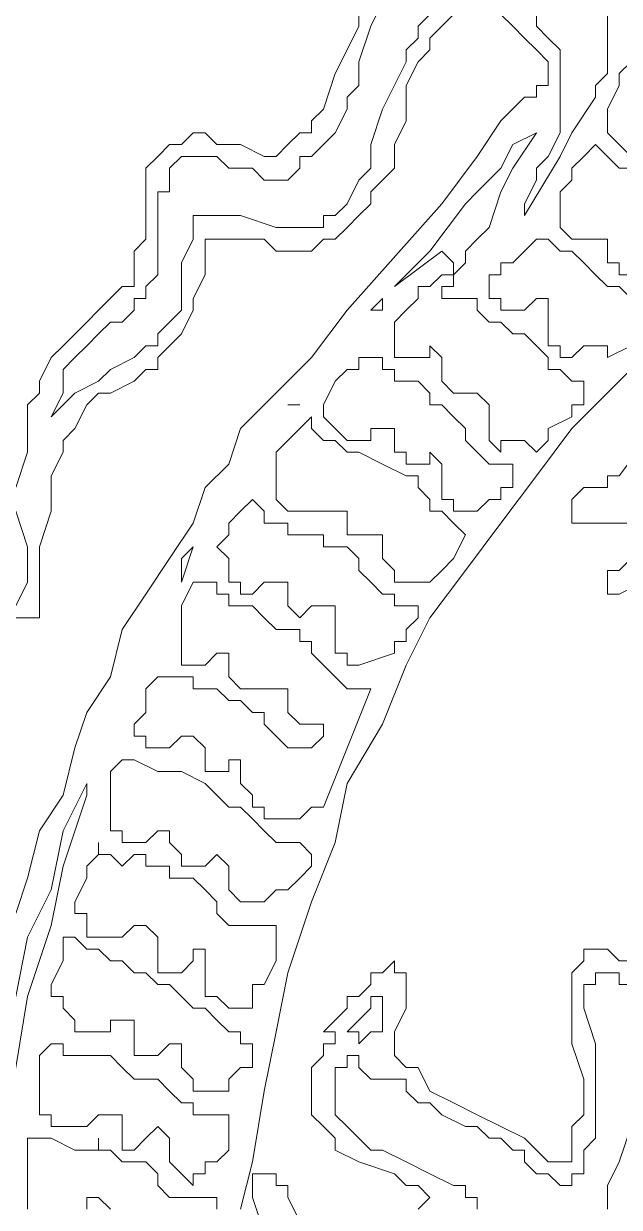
# Model space of a CAD drawing. Extents: x -66030 to 95157, y -13132 to 45879.
# Drawn here: x -17934.1 to -17737.5, y 14667.5 to 15058.3 of the extents above; entities that cross this region are included whole.
import ezdxf

# ---------------------------------------------------------------- set-up
doc = ezdxf.new("R2010")
doc.units = 0
doc.header["$LTSCALE"] = 100
doc.header["$MEASUREMENT"] = 0
doc.layers.get('0').update_dxf_attribs({"linetype": 'CONTINUOUS'})

msp = doc.modelspace()

# ---------------------------------------------------------------- linework, layer by layer
at = {"lineweight": 0}
for points in [[(-17823.39, 15069.2), (-17823.39, 15057.48), (-17827.29, 15049.67), (-17831.2, 15041.86), (-17835.11, 15030.14), (-17839.01, 15026.23), (-17839.01, 15022.33), (-17842.92, 15022.33), (-17846.82, 15018.42), (-17850.73, 15014.52), (-17854.64, 15014.52), (-17862.45, 15018.42), (-17866.35, 15018.42), (-17870.26, 15018.42), (-17874.16, 15022.33), (-17878.07, 15022.33), (-17881.98, 15018.42), (-17885.88, 15018.42), (-17889.79, 15014.52), (-17889.79, 15014.52), (-17893.69, 15010.61), (-17893.69, 15006.7), (-17893.69, 15002.8), (-17893.69, 14994.99), (-17893.69, 14987.17), (-17897.6, 14983.27), (-17897.6, 14979.36), (-17897.6, 14975.46), (-17897.6, 14971.55), (-17901.51, 14971.55), (-17909.32, 14963.74), (-17913.22, 14959.83), (-17921.04, 14952.02), (-17924.94, 14948.11), (-17928.85, 14940.3), (-17928.85, 14936.4), (-17932.75, 14932.49), (-17932.75, 14928.58), (-17932.75, 14916.87), (-17936.66, 14905.15)], [(-17815.58, 15065.29), (-17819.48, 15057.48), (-17823.39, 15045.76), (-17823.39, 15037.95), (-17827.29, 15034.05), (-17827.29, 15030.14), (-17831.2, 15022.33), (-17835.11, 15018.42), (-17839.01, 15014.52), (-17842.92, 15014.52), (-17842.92, 15010.61), (-17846.82, 15006.7), (-17850.73, 15006.7), (-17854.64, 15006.7), (-17858.54, 15010.61), (-17866.35, 15010.61), (-17870.26, 15014.52), (-17874.16, 15014.52), (-17878.07, 15014.52), (-17881.98, 15014.52), (-17881.98, 15014.52), (-17885.88, 15010.61), (-17885.88, 15006.7), (-17885.88, 15002.8), (-17889.79, 15002.8), (-17889.79, 14994.99), (-17889.79, 14987.17), (-17889.79, 14979.36), (-17889.79, 14975.46), (-17893.69, 14971.55), (-17893.69, 14967.64), (-17897.6, 14967.64), (-17897.6, 14963.74), (-17901.51, 14959.83), (-17905.41, 14959.83), (-17909.32, 14955.93), (-17913.22, 14952.02), (-17917.13, 14948.11), (-17921.04, 14944.21), (-17921.04, 14940.3), (-17921.04, 14936.4), (-17924.94, 14928.58), (-17924.94, 14928.58), (-17921.04, 14932.49), (-17917.13, 14936.4), (-17909.32, 14940.3), (-17905.41, 14944.21), (-17897.6, 14948.11), (-17893.69, 14952.02), (-17889.79, 14952.02), (-17889.79, 14955.93), (-17885.88, 14959.83), (-17885.88, 14959.83), (-17881.98, 14963.74), (-17881.98, 14967.64), (-17881.98, 14971.55), (-17881.98, 14975.46), (-17881.98, 14979.36), (-17878.07, 14987.17), (-17878.07, 14991.08), (-17878.07, 14991.08), (-17878.07, 14994.99), (-17874.16, 14994.99), (-17870.26, 14994.99), (-17866.35, 14994.99), (-17862.45, 14994.99), (-17850.73, 14991.08), (-17846.82, 14991.08), (-17842.92, 14991.08), (-17839.01, 14991.08), (-17839.01, 14991.08), (-17835.11, 14991.08), (-17835.11, 14994.99), (-17831.2, 14994.99), (-17827.29, 14998.89), (-17827.29, 14998.89), (-17823.39, 15006.7), (-17819.48, 15010.61), (-17819.48, 15018.42), (-17815.58, 15030.14), (-17807.76, 15045.76), (-17807.76, 15049.67), (-17803.86, 15053.58), (-17803.86, 15057.48), (-17799.95, 15061.39)], [(-17764.8, 15061.39), (-17764.8, 15057.48), (-17760.89, 15053.58), (-17756.99, 15049.67), (-17756.99, 15041.86), (-17756.99, 15034.05), (-17756.99, 15030.14), (-17756.99, 15022.33), (-17760.89, 15014.52), (-17760.89, 15014.52), (-17764.8, 15010.61), (-17764.8, 15006.7), (-17768.7, 14998.89), (-17768.7, 14994.99), (-17756.99, 15014.52), (-17753.08, 15022.33), (-17745.27, 15034.05), (-17745.27, 15037.95), (-17741.36, 15041.86), (-17741.36, 15049.67), (-17741.36, 15053.58), (-17741.36, 15057.48), (-17741.36, 15065.29)], [(-17936.66, 14862.18), (-17932.75, 14862.18), (-17932.75, 14862.18), (-17932.75, 14862.18), (-17928.85, 14862.18), (-17928.85, 14885.62), (-17924.94, 14897.34), (-17924.94, 14905.15), (-17924.94, 14909.05), (-17921.04, 14916.87), (-17921.04, 14920.77), (-17917.13, 14924.68), (-17913.22, 14932.49), (-17909.32, 14936.4), (-17905.41, 14936.4), (-17897.6, 14940.3), (-17893.69, 14944.21), (-17889.79, 14944.21), (-17889.79, 14948.11), (-17885.88, 14952.02), (-17881.98, 14955.93), (-17878.07, 14963.74), (-17878.07, 14967.64), (-17874.16, 14975.46), (-17874.16, 14987.17), (-17870.26, 14987.17), (-17866.35, 14987.17), (-17866.35, 14987.17), (-17862.45, 14987.17), (-17858.54, 14987.17), (-17854.64, 14987.17), (-17850.73, 14983.27), (-17846.82, 14983.27), (-17842.92, 14983.27), (-17842.92, 14983.27), (-17839.01, 14983.27), (-17835.11, 14987.17), (-17831.2, 14987.17), (-17827.29, 14991.08), (-17823.39, 14994.99), (-17819.48, 14998.89), (-17819.48, 15002.8), (-17815.58, 15006.7), (-17811.67, 15010.61), (-17811.67, 15018.42), (-17807.76, 15026.23), (-17807.76, 15037.95), (-17803.86, 15045.76), (-17799.95, 15049.67), (-17799.95, 15053.58), (-17796.05, 15057.48), (-17796.05, 15057.48), (-17792.14, 15061.39)], [(-17776.52, 15061.39), (-17772.61, 15057.48), (-17772.61, 15057.48), (-17768.7, 15053.58), (-17768.7, 15053.58), (-17764.8, 15049.67), (-17760.89, 15045.76), (-17760.89, 15041.86), (-17760.89, 15041.86), (-17760.89, 15037.95), (-17764.8, 15037.95), (-17764.8, 15034.05), (-17764.8, 15034.05), (-17768.7, 15034.05), (-17768.7, 15034.05), (-17776.52, 15026.23), (-17784.33, 15014.52), (-17796.05, 14998.89), (-17827.29, 14963.74), (-17839.01, 14948.11), (-17846.82, 14940.3), (-17854.64, 14932.49), (-17862.45, 14924.68), (-17866.35, 14912.96), (-17874.16, 14905.15), (-17878.07, 14893.43), (-17885.88, 14881.71), (-17893.69, 14870), (-17901.51, 14858.28), (-17905.41, 14842.65), (-17913.22, 14830.94), (-17917.13, 14819.22), (-17921.04, 14803.59), (-17928.85, 14791.88), (-17932.75, 14776.25), (-17936.66, 14764.53)], [(-17733.55, 15045.76), (-17737.46, 15041.86), (-17737.46, 15037.95), (-17741.36, 15030.14), (-17741.36, 15026.23), (-17741.36, 15022.33), (-17737.46, 15018.42), (-17737.46, 15018.42), (-17733.55, 15014.52)], [(-17733.55, 15010.61), (-17737.46, 15010.61), (-17745.27, 15018.42), (-17749.17, 15014.52), (-17749.17, 15014.52), (-17753.08, 15010.61), (-17753.08, 15006.7), (-17756.99, 15002.8), (-17756.99, 14998.89), (-17756.99, 14994.99), (-17756.99, 14991.08), (-17756.99, 14991.08), (-17753.08, 14987.17), (-17753.08, 14987.17), (-17753.08, 14987.17), (-17753.08, 14987.17), (-17749.17, 14987.17), (-17749.17, 14987.17), (-17745.27, 14987.17), (-17745.27, 14987.17), (-17741.36, 14987.17), (-17741.36, 14987.17), (-17741.36, 14987.17), (-17741.36, 14987.17), (-17741.36, 14983.27), (-17741.36, 14983.27), (-17741.36, 14979.36), (-17737.46, 14979.36), (-17737.46, 14975.46), (-17737.46, 14975.46), (-17733.55, 14975.46)], [(-17733.55, 14967.64), (-17737.46, 14971.55), (-17741.36, 14971.55), (-17745.27, 14975.46), (-17745.27, 14975.46), (-17749.17, 14979.36), (-17753.08, 14983.27), (-17756.99, 14983.27), (-17756.99, 14983.27), (-17760.89, 14987.17), (-17760.89, 14987.17), (-17764.8, 14987.17), (-17764.8, 14987.17), (-17764.8, 14987.17), (-17768.7, 14983.27), (-17772.61, 14979.36), (-17776.52, 14979.36), (-17776.52, 14975.46), (-17780.42, 14975.46), (-17780.42, 14971.55), (-17780.42, 14971.55), (-17780.42, 14967.64), (-17776.52, 14967.64), (-17776.52, 14963.74), (-17772.61, 14963.74), (-17772.61, 14963.74), (-17772.61, 14963.74), (-17768.7, 14963.74), (-17764.8, 14967.64), (-17764.8, 14967.64), (-17760.89, 14967.64), (-17760.89, 14967.64), (-17760.89, 14967.64), (-17760.89, 14963.74), (-17760.89, 14963.74), (-17760.89, 14959.83), (-17760.89, 14955.93), (-17760.89, 14952.02), (-17756.99, 14952.02), (-17756.99, 14948.11), (-17756.99, 14948.11), (-17756.99, 14948.11), (-17753.08, 14948.11), (-17753.08, 14948.11), (-17749.17, 14952.02), (-17749.17, 14952.02), (-17745.27, 14952.02), (-17745.27, 14952.02), (-17745.27, 14952.02), (-17741.36, 14952.02), (-17741.36, 14948.11), (-17741.36, 14948.11), (-17733.55, 14952.02)], [(-17862.45, 14666.88), (-17858.54, 14682.51), (-17854.64, 14705.94), (-17850.73, 14725.47), (-17846.82, 14745), (-17839.01, 14768.44), (-17831.2, 14787.97), (-17827.29, 14807.5), (-17815.58, 14827.03), (-17807.76, 14846.56), (-17799.95, 14862.18), (-17788.23, 14877.81), (-17776.52, 14893.43), (-17764.8, 14909.05), (-17753.08, 14924.68), (-17737.46, 14940.3), (-17725.74, 14952.02)], [(-17725.74, 14924.68), (-17737.46, 14909.05), (-17737.46, 14909.05), (-17741.36, 14909.05), (-17741.36, 14905.15), (-17749.17, 14905.15), (-17753.08, 14901.24), (-17753.08, 14901.24), (-17753.08, 14901.24), (-17753.08, 14901.24), (-17753.08, 14897.34), (-17753.08, 14897.34), (-17753.08, 14893.43), (-17749.17, 14893.43), (-17745.27, 14893.43), (-17741.36, 14893.43), (-17737.46, 14893.43), (-17733.55, 14893.43)], [(-17936.66, 14897.34), (-17932.75, 14885.62), (-17932.75, 14873.9), (-17936.66, 14866.09)], [(-17733.55, 14881.71), (-17737.46, 14877.81), (-17741.36, 14877.81), (-17741.36, 14873.9), (-17741.36, 14870), (-17737.46, 14870), (-17729.64, 14873.9)], [(-17940.57, 14666.88), (-17940.57, 14690.32), (-17936.66, 14713.76), (-17932.75, 14737.19), (-17924.94, 14760.63), (-17921.04, 14780.16), (-17913.22, 14803.59), (-17913.22, 14807.5), (-17921.04, 14791.88), (-17924.94, 14772.35), (-17932.75, 14756.72), (-17936.66, 14737.19), (-17940.57, 14721.57), (-17944.47, 14702.04), (-17948.38, 14682.51), (-17948.38, 14666.88)], [(-17733.55, 14748.91), (-17737.46, 14748.91), (-17737.46, 14748.91), (-17741.36, 14752.82), (-17745.27, 14752.82), (-17749.17, 14752.82), (-17749.17, 14748.91), (-17749.17, 14748.91), (-17753.08, 14745), (-17753.08, 14741.1), (-17753.08, 14741.1), (-17753.08, 14737.19), (-17753.08, 14729.38), (-17753.08, 14721.57), (-17749.17, 14709.85), (-17749.17, 14702.04), (-17749.17, 14698.13), (-17753.08, 14694.23), (-17753.08, 14694.23), (-17753.08, 14690.32), (-17753.08, 14682.51), (-17756.99, 14682.51), (-17756.99, 14682.51), (-17760.89, 14682.51), (-17764.8, 14686.41), (-17768.7, 14690.32), (-17776.52, 14694.23), (-17784.33, 14698.13), (-17792.14, 14702.04), (-17799.95, 14705.94), (-17803.86, 14713.76), (-17807.76, 14713.76), (-17811.67, 14717.66), (-17811.67, 14721.57), (-17811.67, 14725.47), (-17807.76, 14733.29), (-17807.76, 14737.19), (-17807.76, 14741.1), (-17807.76, 14741.1), (-17807.76, 14745), (-17811.67, 14745), (-17811.67, 14748.91), (-17815.58, 14745), (-17819.48, 14745), (-17819.48, 14741.1), (-17823.39, 14737.19), (-17827.29, 14737.19), (-17827.29, 14733.29), (-17831.2, 14729.38), (-17835.11, 14725.47), (-17831.2, 14725.47), (-17831.2, 14721.57), (-17835.11, 14721.57), (-17835.11, 14717.66), (-17835.11, 14717.66), (-17839.01, 14713.76), (-17839.01, 14709.85), (-17839.01, 14709.85), (-17839.01, 14705.94), (-17839.01, 14705.94), (-17839.01, 14702.04), (-17839.01, 14698.13), (-17835.11, 14694.23), (-17835.11, 14694.23), (-17831.2, 14690.32), (-17831.2, 14686.41), (-17823.39, 14682.51), (-17811.67, 14678.6), (-17807.76, 14674.7), (-17803.86, 14674.7), (-17799.95, 14670.79), (-17803.86, 14666.88)], [(-17733.55, 14741.1), (-17737.46, 14741.1), (-17737.46, 14745), (-17741.36, 14745), (-17745.27, 14745), (-17745.27, 14745), (-17745.27, 14741.1), (-17749.17, 14741.1), (-17749.17, 14737.19), (-17749.17, 14737.19), (-17749.17, 14733.29), (-17745.27, 14721.57), (-17745.27, 14717.66), (-17745.27, 14713.76), (-17745.27, 14705.94), (-17745.27, 14702.04), (-17745.27, 14698.13), (-17745.27, 14690.32), (-17749.17, 14686.41), (-17749.17, 14682.51), (-17749.17, 14678.6), (-17753.08, 14678.6), (-17753.08, 14674.7), (-17756.99, 14674.7), (-17756.99, 14674.7), (-17760.89, 14678.6), (-17764.8, 14678.6), (-17768.7, 14682.51), (-17768.7, 14686.41), (-17772.61, 14686.41), (-17776.52, 14690.32), (-17780.42, 14690.32), (-17784.33, 14694.23), (-17788.23, 14694.23), (-17796.05, 14698.13), (-17799.95, 14702.04), (-17803.86, 14702.04), (-17807.76, 14705.94), (-17807.76, 14705.94), (-17807.76, 14709.85), (-17811.67, 14709.85), (-17811.67, 14709.85), (-17815.58, 14709.85), (-17815.58, 14709.85), (-17815.58, 14709.85), (-17819.48, 14709.85), (-17823.39, 14713.76), (-17823.39, 14713.76), (-17823.39, 14717.66), (-17827.29, 14717.66), (-17827.29, 14717.66), (-17827.29, 14713.76), (-17831.2, 14713.76), (-17831.2, 14713.76), (-17831.2, 14705.94), (-17831.2, 14702.04), (-17831.2, 14698.13), (-17827.29, 14694.23), (-17827.29, 14694.23), (-17823.39, 14690.32), (-17819.48, 14686.41), (-17815.58, 14686.41), (-17807.76, 14682.51), (-17799.95, 14678.6), (-17792.14, 14674.7), (-17788.23, 14674.7), (-17788.23, 14670.79), (-17784.33, 14670.79), (-17784.33, 14670.79), (-17784.33, 14666.88)], [(-17741.36, 14666.88), (-17741.36, 14674.7), (-17737.46, 14682.51), (-17733.55, 14694.23)], [(-17870.26, 14666.88), (-17870.26, 14670.79), (-17874.16, 14670.79), (-17878.07, 14670.79), (-17881.98, 14670.79), (-17885.88, 14670.79), (-17885.88, 14670.79), (-17885.88, 14670.79), (-17889.79, 14674.7), (-17889.79, 14674.7), (-17889.79, 14678.6), (-17889.79, 14678.6), (-17889.79, 14678.6), (-17893.69, 14682.51), (-17897.6, 14682.51), (-17901.51, 14682.51), (-17901.51, 14682.51), (-17905.41, 14686.41), (-17909.32, 14686.41), (-17909.32, 14690.32), (-17909.32, 14686.41), (-17913.22, 14686.41), (-17913.22, 14686.41), (-17917.13, 14686.41), (-17924.94, 14690.32), (-17928.85, 14690.32), (-17932.75, 14690.32), (-17932.75, 14690.32), (-17932.75, 14686.41), (-17932.75, 14686.41), (-17932.75, 14682.51), (-17932.75, 14678.6), (-17932.75, 14678.6), (-17932.75, 14674.7), (-17932.75, 14670.79), (-17932.75, 14666.88)], [(-17842.92, 14662.98), (-17846.82, 14670.79), (-17846.82, 14674.7), (-17850.73, 14674.7), (-17850.73, 14678.6), (-17854.64, 14678.6), (-17854.64, 14678.6), (-17858.54, 14678.6), (-17858.54, 14678.6), (-17858.54, 14674.7), (-17858.54, 14670.79), (-17854.64, 14659.07)], [(-17913.22, 14666.88), (-17913.22, 14670.79), (-17909.32, 14670.79), (-17909.32, 14670.79), (-17905.41, 14666.88)]]:
    msp.add_lwpolyline(points, dxfattribs=at)
for points in [[(-17807.76, 14948.11), (-17803.86, 14948.11), (-17799.95, 14948.11), (-17799.95, 14952.02), (-17799.95, 14952.02), (-17796.05, 14948.11), (-17796.05, 14948.11), (-17796.05, 14944.21), (-17796.05, 14940.3), (-17796.05, 14940.3), (-17792.14, 14936.4), (-17792.14, 14936.4), (-17792.14, 14936.4), (-17788.23, 14936.4), (-17788.23, 14936.4), (-17784.33, 14936.4), (-17784.33, 14936.4), (-17784.33, 14936.4), (-17784.33, 14936.4), (-17780.42, 14932.49), (-17780.42, 14932.49), (-17780.42, 14924.68), (-17780.42, 14924.68), (-17780.42, 14920.77), (-17780.42, 14920.77), (-17780.42, 14920.77), (-17776.52, 14916.87), (-17776.52, 14920.77), (-17772.61, 14920.77), (-17768.7, 14920.77), (-17768.7, 14920.77), (-17764.8, 14916.87), (-17760.89, 14920.77), (-17760.89, 14924.68), (-17753.08, 14928.58), (-17753.08, 14932.49), (-17749.17, 14932.49), (-17749.17, 14936.4), (-17749.17, 14940.3), (-17749.17, 14940.3), (-17753.08, 14940.3), (-17753.08, 14940.3), (-17756.99, 14944.21), (-17756.99, 14944.21), (-17760.89, 14944.21), (-17760.89, 14948.11), (-17764.8, 14952.02), (-17768.7, 14955.93), (-17768.7, 14955.93), (-17772.61, 14955.93), (-17772.61, 14955.93), (-17776.52, 14959.83), (-17776.52, 14959.83), (-17780.42, 14959.83), (-17780.42, 14959.83), (-17784.33, 14963.74), (-17784.33, 14967.64), (-17788.23, 14967.64), (-17788.23, 14967.64), (-17792.14, 14967.64), (-17796.05, 14967.64), (-17796.05, 14971.55), (-17792.14, 14971.55), (-17792.14, 14975.46), (-17788.23, 14979.36), (-17788.23, 14983.27), (-17784.33, 14987.17), (-17780.42, 14991.08), (-17776.52, 15002.8), (-17772.61, 15010.61), (-17764.8, 15022.33), (-17772.61, 15018.42), (-17776.52, 15010.61), (-17784.33, 15002.8), (-17788.23, 14998.89), (-17799.95, 14983.27), (-17807.76, 14975.46), (-17811.67, 14971.55), (-17796.05, 14983.27), (-17792.14, 14979.36), (-17792.14, 14979.36), (-17792.14, 14975.46), (-17796.05, 14975.46), (-17799.95, 14971.55), (-17799.95, 14971.55), (-17803.86, 14971.55), (-17803.86, 14967.64), (-17807.76, 14963.74), (-17811.67, 14959.83), (-17811.67, 14955.93), (-17811.67, 14955.93), (-17811.67, 14952.02), (-17811.67, 14952.02), (-17811.67, 14948.11), (-17811.67, 14948.11), (-17807.76, 14948.11), (-17807.76, 14948.11)], [(-17819.48, 14963.74), (-17815.58, 14963.74), (-17815.58, 14967.64), (-17815.58, 14967.64), (-17815.58, 14967.64), (-17815.58, 14967.64), (-17819.48, 14963.74), (-17819.48, 14963.74)], [(-17823.39, 14920.77), (-17823.39, 14920.77), (-17819.48, 14920.77), (-17819.48, 14924.68), (-17815.58, 14924.68), (-17815.58, 14924.68), (-17811.67, 14924.68), (-17811.67, 14920.77), (-17811.67, 14920.77), (-17811.67, 14916.87), (-17807.76, 14916.87), (-17807.76, 14912.96), (-17807.76, 14912.96), (-17803.86, 14912.96), (-17803.86, 14912.96), (-17799.95, 14912.96), (-17799.95, 14916.87), (-17796.05, 14912.96), (-17796.05, 14912.96), (-17796.05, 14912.96), (-17796.05, 14909.05), (-17796.05, 14905.15), (-17796.05, 14901.24), (-17796.05, 14901.24), (-17792.14, 14901.24), (-17792.14, 14897.34), (-17784.33, 14897.34), (-17780.42, 14901.24), (-17780.42, 14901.24), (-17776.52, 14901.24), (-17776.52, 14905.15), (-17772.61, 14905.15), (-17772.61, 14909.05), (-17772.61, 14909.05), (-17772.61, 14912.96), (-17776.52, 14912.96), (-17780.42, 14912.96), (-17780.42, 14912.96), (-17780.42, 14912.96), (-17784.33, 14916.87), (-17788.23, 14920.77), (-17788.23, 14920.77), (-17788.23, 14920.77), (-17788.23, 14924.68), (-17788.23, 14924.68), (-17792.14, 14928.58), (-17796.05, 14932.49), (-17799.95, 14932.49), (-17799.95, 14936.4), (-17799.95, 14936.4), (-17803.86, 14940.3), (-17803.86, 14940.3), (-17807.76, 14940.3), (-17811.67, 14940.3), (-17811.67, 14944.21), (-17815.58, 14944.21), (-17815.58, 14948.11), (-17819.48, 14948.11), (-17823.39, 14948.11), (-17823.39, 14944.21), (-17827.29, 14944.21), (-17831.2, 14940.3), (-17835.11, 14932.49), (-17835.11, 14932.49), (-17835.11, 14928.58), (-17835.11, 14928.58), (-17835.11, 14928.58), (-17831.2, 14924.68), (-17831.2, 14924.68), (-17827.29, 14920.77), (-17823.39, 14920.77)], [(-17842.92, 14932.49), (-17846.82, 14932.49), (-17846.82, 14932.49), (-17842.92, 14932.49)], [(-17842.92, 14897.34), (-17842.92, 14897.34), (-17839.01, 14897.34), (-17835.11, 14897.34), (-17831.2, 14897.34), (-17827.29, 14897.34), (-17827.29, 14893.43), (-17827.29, 14893.43), (-17827.29, 14889.52), (-17827.29, 14889.52), (-17827.29, 14889.52), (-17823.39, 14889.52), (-17823.39, 14889.52), (-17823.39, 14889.52), (-17819.48, 14889.52), (-17819.48, 14889.52), (-17815.58, 14889.52), (-17815.58, 14889.52), (-17815.58, 14889.52), (-17815.58, 14889.52), (-17815.58, 14881.71), (-17815.58, 14881.71), (-17811.67, 14877.81), (-17811.67, 14877.81), (-17811.67, 14873.9), (-17807.76, 14873.9), (-17803.86, 14873.9), (-17799.95, 14873.9), (-17799.95, 14873.9), (-17796.05, 14877.81), (-17796.05, 14877.81), (-17792.14, 14881.71), (-17792.14, 14881.71), (-17788.23, 14889.52), (-17792.14, 14893.43), (-17796.05, 14897.34), (-17799.95, 14897.34), (-17799.95, 14901.24), (-17803.86, 14905.15), (-17803.86, 14909.05), (-17807.76, 14909.05), (-17815.58, 14912.96), (-17823.39, 14916.87), (-17827.29, 14916.87), (-17831.2, 14920.77), (-17835.11, 14920.77), (-17835.11, 14920.77), (-17839.01, 14924.68), (-17839.01, 14928.58), (-17842.92, 14924.68), (-17842.92, 14924.68), (-17846.82, 14920.77), (-17850.73, 14916.87), (-17850.73, 14909.05), (-17850.73, 14909.05), (-17850.73, 14905.15), (-17850.73, 14905.15), (-17850.73, 14901.24), (-17846.82, 14897.34), (-17842.92, 14897.34)], [(-17862.45, 14870), (-17858.54, 14870), (-17858.54, 14870), (-17858.54, 14870), (-17854.64, 14873.9), (-17854.64, 14873.9), (-17850.73, 14873.9), (-17850.73, 14873.9), (-17850.73, 14873.9), (-17850.73, 14873.9), (-17846.82, 14873.9), (-17846.82, 14866.09), (-17846.82, 14866.09), (-17846.82, 14866.09), (-17846.82, 14866.09), (-17842.92, 14862.18), (-17842.92, 14862.18), (-17839.01, 14866.09), (-17839.01, 14866.09), (-17835.11, 14866.09), (-17835.11, 14866.09), (-17835.11, 14866.09), (-17831.2, 14866.09), (-17831.2, 14866.09), (-17831.2, 14862.18), (-17831.2, 14858.28), (-17831.2, 14858.28), (-17831.2, 14854.37), (-17831.2, 14850.47), (-17827.29, 14850.47), (-17827.29, 14846.56), (-17823.39, 14846.56), (-17811.67, 14850.47), (-17811.67, 14854.37), (-17807.76, 14854.37), (-17807.76, 14858.28), (-17803.86, 14862.18), (-17803.86, 14862.18), (-17803.86, 14866.09), (-17803.86, 14866.09), (-17807.76, 14866.09), (-17811.67, 14866.09), (-17811.67, 14870), (-17815.58, 14870), (-17819.48, 14873.9), (-17819.48, 14873.9), (-17823.39, 14877.81), (-17823.39, 14877.81), (-17823.39, 14881.71), (-17823.39, 14881.71), (-17823.39, 14881.71), (-17827.29, 14885.62), (-17827.29, 14885.62), (-17831.2, 14885.62), (-17831.2, 14885.62), (-17835.11, 14885.62), (-17835.11, 14889.52), (-17839.01, 14889.52), (-17842.92, 14889.52), (-17846.82, 14889.52), (-17846.82, 14893.43), (-17850.73, 14893.43), (-17854.64, 14893.43), (-17854.64, 14897.34), (-17858.54, 14901.24), (-17858.54, 14901.24), (-17862.45, 14897.34), (-17866.35, 14893.43), (-17866.35, 14889.52), (-17870.26, 14885.62), (-17866.35, 14881.71), (-17866.35, 14877.81), (-17866.35, 14873.9), (-17866.35, 14873.9), (-17862.45, 14873.9), (-17862.45, 14870)], [(-17878.07, 14885.62), (-17878.07, 14885.62), (-17878.07, 14885.62), (-17878.07, 14885.62), (-17881.98, 14881.71), (-17881.98, 14877.81), (-17881.98, 14877.81), (-17881.98, 14873.9), (-17878.07, 14885.62)], [(-17893.69, 14819.22), (-17889.79, 14819.22), (-17889.79, 14819.22), (-17885.88, 14819.22), (-17885.88, 14819.22), (-17881.98, 14823.12), (-17878.07, 14823.12), (-17878.07, 14823.12), (-17874.16, 14819.22), (-17874.16, 14819.22), (-17874.16, 14815.31), (-17874.16, 14815.31), (-17874.16, 14811.41), (-17874.16, 14811.41), (-17870.26, 14811.41), (-17866.35, 14811.41), (-17866.35, 14815.31), (-17866.35, 14815.31), (-17862.45, 14815.31), (-17862.45, 14815.31), (-17862.45, 14811.41), (-17862.45, 14807.5), (-17858.54, 14803.59), (-17858.54, 14799.69), (-17854.64, 14799.69), (-17854.64, 14795.78), (-17850.73, 14795.78), (-17850.73, 14795.78), (-17846.82, 14795.78), (-17842.92, 14795.78), (-17839.01, 14799.69), (-17835.11, 14799.69), (-17835.11, 14799.69), (-17819.48, 14838.75), (-17827.29, 14838.75), (-17831.2, 14842.65), (-17835.11, 14846.56), (-17839.01, 14850.47), (-17839.01, 14854.37), (-17842.92, 14854.37), (-17842.92, 14858.28), (-17846.82, 14858.28), (-17850.73, 14858.28), (-17854.64, 14862.18), (-17854.64, 14862.18), (-17858.54, 14866.09), (-17862.45, 14866.09), (-17862.45, 14866.09), (-17866.35, 14866.09), (-17866.35, 14870), (-17870.26, 14870), (-17870.26, 14873.9), (-17874.16, 14873.9), (-17874.16, 14873.9), (-17878.07, 14873.9), (-17881.98, 14866.09), (-17881.98, 14862.18), (-17881.98, 14854.37), (-17881.98, 14854.37), (-17881.98, 14850.47), (-17881.98, 14850.47), (-17881.98, 14846.56), (-17878.07, 14846.56), (-17878.07, 14846.56), (-17874.16, 14846.56), (-17870.26, 14850.47), (-17866.35, 14850.47), (-17866.35, 14846.56), (-17866.35, 14846.56), (-17866.35, 14842.65), (-17862.45, 14838.75), (-17862.45, 14838.75), (-17862.45, 14838.75), (-17858.54, 14838.75), (-17854.64, 14838.75), (-17854.64, 14838.75), (-17850.73, 14838.75), (-17850.73, 14838.75), (-17850.73, 14838.75), (-17846.82, 14838.75), (-17846.82, 14838.75), (-17846.82, 14834.84), (-17846.82, 14830.94), (-17846.82, 14830.94), (-17842.92, 14827.03), (-17842.92, 14827.03), (-17839.01, 14827.03), (-17835.11, 14827.03), (-17835.11, 14827.03), (-17835.11, 14827.03), (-17835.11, 14823.12), (-17835.11, 14823.12), (-17839.01, 14819.22), (-17839.01, 14819.22), (-17842.92, 14819.22), (-17846.82, 14819.22), (-17850.73, 14823.12), (-17850.73, 14823.12), (-17854.64, 14827.03), (-17854.64, 14827.03), (-17854.64, 14830.94), (-17858.54, 14830.94), (-17862.45, 14834.84), (-17866.35, 14834.84), (-17870.26, 14838.75), (-17874.16, 14838.75), (-17878.07, 14838.75), (-17878.07, 14842.65), (-17881.98, 14842.65), (-17881.98, 14842.65), (-17885.88, 14842.65), (-17885.88, 14842.65), (-17889.79, 14842.65), (-17889.79, 14842.65), (-17889.79, 14842.65), (-17889.79, 14842.65), (-17893.69, 14838.75), (-17893.69, 14834.84), (-17893.69, 14830.94), (-17897.6, 14827.03), (-17897.6, 14823.12), (-17893.69, 14823.12), (-17893.69, 14819.22), (-17893.69, 14819.22)], [(-17901.51, 14787.97), (-17897.6, 14787.97), (-17893.69, 14787.97), (-17889.79, 14791.88), (-17885.88, 14791.88), (-17885.88, 14791.88), (-17885.88, 14791.88), (-17885.88, 14787.97), (-17881.98, 14784.06), (-17881.98, 14780.16), (-17881.98, 14780.16), (-17881.98, 14780.16), (-17878.07, 14780.16), (-17878.07, 14780.16), (-17878.07, 14780.16), (-17874.16, 14780.16), (-17874.16, 14780.16), (-17870.26, 14784.06), (-17870.26, 14784.06), (-17870.26, 14784.06), (-17870.26, 14784.06), (-17866.35, 14780.16), (-17866.35, 14772.35), (-17866.35, 14772.35), (-17862.45, 14768.44), (-17862.45, 14768.44), (-17858.54, 14768.44), (-17854.64, 14768.44), (-17850.73, 14772.35), (-17846.82, 14772.35), (-17842.92, 14776.25), (-17842.92, 14776.25), (-17842.92, 14776.25), (-17839.01, 14780.16), (-17839.01, 14780.16), (-17839.01, 14784.06), (-17839.01, 14784.06), (-17842.92, 14787.97), (-17842.92, 14787.97), (-17846.82, 14787.97), (-17846.82, 14787.97), (-17850.73, 14787.97), (-17854.64, 14791.88), (-17854.64, 14791.88), (-17858.54, 14795.78), (-17862.45, 14799.69), (-17866.35, 14799.69), (-17870.26, 14803.59), (-17874.16, 14807.5), (-17881.98, 14811.41), (-17885.88, 14811.41), (-17885.88, 14811.41), (-17889.79, 14811.41), (-17889.79, 14811.41), (-17897.6, 14815.31), (-17901.51, 14815.31), (-17901.51, 14815.31), (-17905.41, 14811.41), (-17905.41, 14807.5), (-17905.41, 14803.59), (-17905.41, 14799.69), (-17905.41, 14795.78), (-17905.41, 14791.88), (-17901.51, 14791.88), (-17901.51, 14787.97), (-17901.51, 14787.97)], [(-17909.32, 14756.72), (-17905.41, 14756.72), (-17905.41, 14756.72), (-17901.51, 14756.72), (-17901.51, 14756.72), (-17897.6, 14760.63), (-17897.6, 14760.63), (-17893.69, 14760.63), (-17893.69, 14760.63), (-17893.69, 14760.63), (-17889.79, 14756.72), (-17889.79, 14752.82), (-17889.79, 14752.82), (-17889.79, 14748.91), (-17889.79, 14748.91), (-17889.79, 14745), (-17889.79, 14745), (-17885.88, 14745), (-17885.88, 14745), (-17881.98, 14745), (-17881.98, 14745), (-17878.07, 14748.91), (-17878.07, 14748.91), (-17878.07, 14752.82), (-17874.16, 14752.82), (-17874.16, 14748.91), (-17874.16, 14748.91), (-17874.16, 14745), (-17874.16, 14741.1), (-17874.16, 14741.1), (-17874.16, 14737.19), (-17870.26, 14737.19), (-17870.26, 14737.19), (-17866.35, 14733.29), (-17862.45, 14733.29), (-17862.45, 14733.29), (-17858.54, 14733.29), (-17858.54, 14733.29), (-17858.54, 14733.29), (-17858.54, 14733.29), (-17858.54, 14737.19), (-17858.54, 14741.1), (-17858.54, 14741.1), (-17858.54, 14741.1), (-17858.54, 14741.1), (-17854.64, 14741.1), (-17854.64, 14741.1), (-17850.73, 14748.91), (-17850.73, 14752.82), (-17850.73, 14752.82), (-17850.73, 14756.72), (-17850.73, 14760.63), (-17850.73, 14760.63), (-17854.64, 14760.63), (-17854.64, 14760.63), (-17858.54, 14760.63), (-17862.45, 14760.63), (-17862.45, 14760.63), (-17866.35, 14760.63), (-17870.26, 14764.53), (-17870.26, 14768.44), (-17874.16, 14772.35), (-17874.16, 14772.35), (-17878.07, 14776.25), (-17881.98, 14776.25), (-17881.98, 14776.25), (-17885.88, 14776.25), (-17885.88, 14776.25), (-17885.88, 14780.16), (-17889.79, 14780.16), (-17889.79, 14780.16), (-17893.69, 14780.16), (-17893.69, 14784.06), (-17897.6, 14784.06), (-17901.51, 14780.16), (-17905.41, 14784.06), (-17905.41, 14784.06), (-17905.41, 14784.06), (-17909.32, 14784.06), (-17909.32, 14787.97), (-17909.32, 14784.06), (-17913.22, 14780.16), (-17913.22, 14776.25), (-17917.13, 14768.44), (-17917.13, 14764.53), (-17913.22, 14764.53), (-17913.22, 14760.63), (-17913.22, 14760.63), (-17913.22, 14756.72), (-17909.32, 14756.72), (-17909.32, 14756.72)], [(-17917.13, 14725.47), (-17913.22, 14725.47), (-17913.22, 14725.47), (-17909.32, 14725.47), (-17909.32, 14725.47), (-17905.41, 14725.47), (-17905.41, 14729.38), (-17901.51, 14729.38), (-17901.51, 14729.38), (-17901.51, 14729.38), (-17897.6, 14729.38), (-17897.6, 14729.38), (-17897.6, 14725.47), (-17897.6, 14725.47), (-17897.6, 14721.57), (-17897.6, 14721.57), (-17897.6, 14717.66), (-17897.6, 14717.66), (-17893.69, 14717.66), (-17893.69, 14717.66), (-17889.79, 14717.66), (-17889.79, 14717.66), (-17885.88, 14721.57), (-17885.88, 14721.57), (-17881.98, 14721.57), (-17881.98, 14721.57), (-17881.98, 14717.66), (-17881.98, 14717.66), (-17881.98, 14713.76), (-17881.98, 14713.76), (-17878.07, 14709.85), (-17878.07, 14709.85), (-17878.07, 14705.94), (-17874.16, 14705.94), (-17874.16, 14705.94), (-17870.26, 14705.94), (-17870.26, 14705.94), (-17866.35, 14705.94), (-17866.35, 14709.85), (-17866.35, 14709.85), (-17866.35, 14709.85), (-17862.45, 14713.76), (-17862.45, 14713.76), (-17858.54, 14713.76), (-17858.54, 14717.66), (-17858.54, 14721.57), (-17858.54, 14721.57), (-17862.45, 14721.57), (-17862.45, 14725.47), (-17866.35, 14725.47), (-17870.26, 14729.38), (-17874.16, 14733.29), (-17878.07, 14733.29), (-17881.98, 14737.19), (-17885.88, 14741.1), (-17885.88, 14741.1), (-17889.79, 14741.1), (-17889.79, 14741.1), (-17893.69, 14745), (-17897.6, 14745), (-17901.51, 14748.91), (-17905.41, 14748.91), (-17905.41, 14748.91), (-17909.32, 14752.82), (-17913.22, 14752.82), (-17917.13, 14756.72), (-17921.04, 14756.72), (-17921.04, 14752.82), (-17921.04, 14748.91), (-17924.94, 14741.1), (-17924.94, 14737.19), (-17921.04, 14737.19), (-17921.04, 14733.29), (-17917.13, 14729.38), (-17917.13, 14725.47)], [(-17823.39, 14721.57), (-17819.48, 14725.47), (-17819.48, 14725.47), (-17815.58, 14725.47), (-17815.58, 14729.38), (-17815.58, 14733.29), (-17815.58, 14733.29), (-17815.58, 14737.19), (-17815.58, 14737.19), (-17819.48, 14737.19), (-17819.48, 14737.19), (-17819.48, 14733.29), (-17823.39, 14729.38), (-17827.29, 14725.47), (-17827.29, 14725.47), (-17823.39, 14725.47), (-17823.39, 14721.57), (-17823.39, 14721.57)], [(-17921.04, 14694.23), (-17921.04, 14694.23), (-17917.13, 14694.23), (-17913.22, 14694.23), (-17913.22, 14694.23), (-17909.32, 14698.13), (-17905.41, 14698.13), (-17901.51, 14698.13), (-17901.51, 14698.13), (-17901.51, 14694.23), (-17901.51, 14690.32), (-17901.51, 14690.32), (-17901.51, 14686.41), (-17897.6, 14686.41), (-17897.6, 14686.41), (-17893.69, 14690.32), (-17893.69, 14690.32), (-17889.79, 14694.23), (-17889.79, 14694.23), (-17889.79, 14694.23), (-17885.88, 14690.32), (-17885.88, 14690.32), (-17885.88, 14686.41), (-17885.88, 14682.51), (-17885.88, 14682.51), (-17881.98, 14678.6), (-17881.98, 14678.6), (-17881.98, 14678.6), (-17878.07, 14674.7), (-17878.07, 14678.6), (-17874.16, 14678.6), (-17874.16, 14682.51), (-17874.16, 14682.51), (-17874.16, 14682.51), (-17870.26, 14682.51), (-17870.26, 14682.51), (-17866.35, 14686.41), (-17866.35, 14690.32), (-17866.35, 14690.32), (-17866.35, 14694.23), (-17866.35, 14698.13), (-17870.26, 14698.13), (-17874.16, 14698.13), (-17878.07, 14698.13), (-17878.07, 14702.04), (-17881.98, 14702.04), (-17885.88, 14705.94), (-17889.79, 14709.85), (-17893.69, 14709.85), (-17897.6, 14709.85), (-17901.51, 14713.76), (-17901.51, 14713.76), (-17901.51, 14713.76), (-17905.41, 14717.66), (-17905.41, 14717.66), (-17909.32, 14717.66), (-17913.22, 14717.66), (-17917.13, 14717.66), (-17921.04, 14717.66), (-17921.04, 14721.57), (-17924.94, 14721.57), (-17924.94, 14721.57), (-17928.85, 14717.66), (-17928.85, 14709.85), (-17928.85, 14705.94), (-17928.85, 14702.04), (-17928.85, 14702.04), (-17928.85, 14698.13), (-17928.85, 14698.13), (-17924.94, 14698.13), (-17924.94, 14694.23), (-17921.04, 14694.23)]]:
    msp.add_lwpolyline(points, close=True, dxfattribs=at)

doc.saveas('drawing.dxf')
